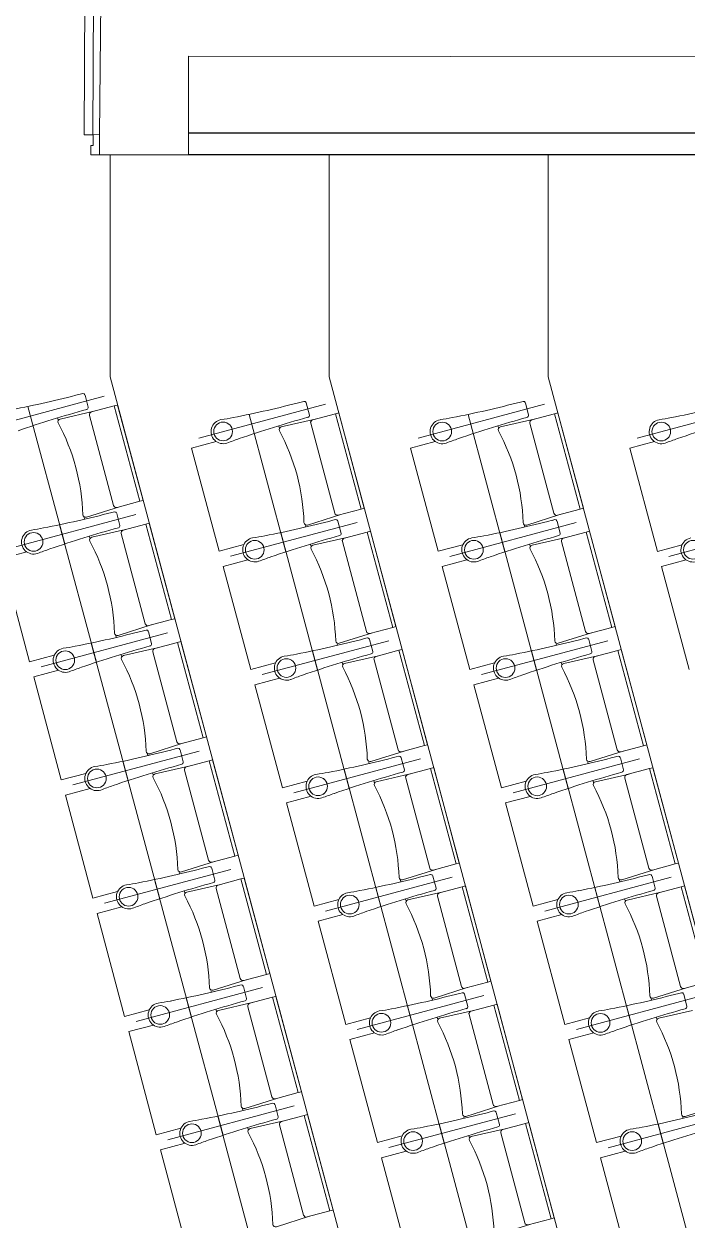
# Model space of a CAD drawing. Header units: millimetres. Extents: x 586 to 1010, y 369 to 668.
# Drawn here: x 692.27 to 695.29, y 512.1 to 517.55 of the extents above; entities that cross this region are included whole.
import ezdxf

# ---------------------------------------------------------------- set-up
doc = ezdxf.new("R2010")
doc.units = ezdxf.units.MM
doc.linetypes.add('CENTER', pattern=[2, 1.25, -0.25, 0.25, -0.25])
doc.linetypes.add('DASHED', pattern=[0.75, 0.5, -0.25])
doc.layers.add('0 new', color=7, linetype='Continuous', lineweight=0)
doc.layers.add('plan line', color=7, linetype='Continuous', lineweight=15)

msp = doc.modelspace()

# ---------------------------------------------------------------- linework, layer by layer
at = {"color": 254, "lineweight": 25}
for points in [[(671.7124, 620.7085), (706.7355, 621.773), (754.2598, 613.8303), (814.6609, 600.1481), (855.7567, 598.0104), (895.0671, 567.0647), (920.0096, 542.0176), (952.0084, 521.2476), (977.2234, 504.6526), (979.6352, 479.2339), (986.3437, 463.8549), (988.7975, 462.3853)], [(654.944, 595.4717), (670.2671, 587.3174), (714.302, 595.1648), (787.0891, 595.1648), (819.3936, 580.9441), (821.0297, 562.8505), (813.4907, 552.7881), (808.7339, 539.6711), (796.4072, 534.7059), (791.0222, 527.249), (791.0222, 507.547), (797.3007, 476.5274), (814.9752, 463.8897), (836.1481, 474.6816), (874.0221, 478.5878), (885.7286, 462.7333), (863.0042, 436.0794), (845.7887, 420.6845), (845.1044, 408.6747)], [(639.2065, 583.4381), (644.7272, 575.638), (657.7961, 553.4401), (668.4043, 543.9291), (682.5178, 548.7307), (692.9838, 555.4778), (711.9339, 556.5828), (734.3456, 532.1334), (750.593, 477.7475), (754.1369, 444.164), (776.4657, 425.4473), (782.6172, 412.2355)]]:
    msp.add_spline(points, degree=3, dxfattribs=at)
at = {"layer": '0 new', "ltscale": 50}
for p, q in [((692.6164, 517.6569), (692.6111, 517.0496)), ((692.6111, 517.0496), (692.611, 516.9569))]:
    msp.add_line(p, q, dxfattribs=at)
at = {"layer": 'plan line'}
for p, q in [((692.5411, 517.0491), (692.5446, 517.8897)), ((692.5846, 517.8896), (692.5806, 517.0497)), ((693.0163, 516.9569), (693.0163, 517.4069)), ((693.0163, 517.4069), (698.6163, 517.4002)), ((692.5818, 517.0489), (692.5411, 517.0491)), ((692.5708, 516.9998), (692.5707, 516.9569)), ((692.5808, 516.9997), (692.5708, 516.9998)), ((692.5811, 517.0489), (692.5808, 516.9997)), ((692.6111, 517.0496), (692.5811, 517.0489)), ((692.5707, 516.9569), (693.0163, 516.9569)), ((692.6584, 515.9437), (692.6586, 516.9569)), ((693.6586, 515.9435), (693.6587, 516.9568)), ((694.6587, 515.9434), (694.6589, 516.9567)), ((694.1756, 510.2784), (692.6584, 515.9437)), ((695.1827, 510.2523), (693.6586, 515.9435)), ((696.172, 510.2928), (694.6587, 515.9434)), ((692.5342, 515.868), (692.5217, 515.8649)), ((692.5445, 515.8608), (692.5591, 515.8055)), ((693.5439, 515.8321), (693.5314, 515.829)), ((693.5542, 515.8249), (693.5688, 515.7696)), ((694.544, 515.832), (694.5316, 515.8289)), ((694.5544, 515.8248), (694.5689, 515.7695)), ((692.419, 515.7566), (692.4212, 515.7485)), ((693.4288, 515.7207), (693.4309, 515.7126)), ((694.4289, 515.7206), (694.4311, 515.7124)), ((693.0306, 515.6186), (693.1432, 515.6488)), ((694.0308, 515.6185), (694.1434, 515.6487)), ((695.0309, 515.6184), (695.1435, 515.6485)), ((693.1567, 515.1479), (693.0306, 515.6186)), ((694.1568, 515.1478), (694.0308, 515.6185)), ((695.157, 515.1476), (695.0309, 515.6184)), ((692.6787, 515.3282), (692.6662, 515.3251)), ((692.6787, 515.3282), (692.6662, 515.3251)), ((692.6891, 515.321), (692.7036, 515.2657)), ((692.6891, 515.321), (692.7036, 515.2657)), ((692.5409, 515.3015), (692.5428, 515.2945)), ((693.5506, 515.2657), (693.5525, 515.2586)), ((693.6884, 515.2923), (693.676, 515.2893)), ((693.6884, 515.2923), (693.676, 515.2893)), ((693.6988, 515.2851), (693.7133, 515.2298)), ((693.6988, 515.2851), (693.7133, 515.2298)), ((694.5508, 515.2655), (694.5527, 515.2585)), ((694.6886, 515.2922), (694.6761, 515.2891)), ((694.6886, 515.2922), (694.6761, 515.2891)), ((694.6989, 515.285), (694.7135, 515.2297)), ((694.699, 515.285), (694.7135, 515.2297)), ((692.5636, 515.2168), (692.5658, 515.2087)), ((692.1654, 515.1147), (692.2781, 515.1449)), ((693.2693, 515.1781), (693.1567, 515.1479)), ((693.5733, 515.1809), (693.5755, 515.1728)), ((694.2694, 515.1779), (694.1568, 515.1478)), ((694.5735, 515.1808), (694.5757, 515.1727)), ((695.2696, 515.1778), (695.157, 515.1476)), ((692.2915, 514.644), (692.1654, 515.1147)), ((693.1752, 515.0789), (693.2878, 515.109)), ((694.1753, 515.0787), (694.2879, 515.1089)), ((695.1755, 515.0786), (695.2881, 515.1088)), ((693.3012, 514.6081), (693.1752, 515.0789)), ((694.3014, 514.608), (694.1753, 515.0787)), ((695.3015, 514.6079), (695.1755, 515.0786)), ((692.6855, 514.7618), (692.6873, 514.7547)), ((692.8233, 514.7884), (692.8108, 514.7854)), ((692.8233, 514.7884), (692.8108, 514.7854)), ((692.8336, 514.7812), (692.8482, 514.726)), ((692.8336, 514.7812), (692.8482, 514.726)), ((693.6952, 514.7259), (693.6971, 514.7188)), ((693.833, 514.7526), (693.8205, 514.7495)), ((693.833, 514.7526), (693.8205, 514.7495)), ((693.8434, 514.7453), (693.8579, 514.6901)), ((693.8434, 514.7453), (693.8579, 514.6901)), ((694.6953, 514.7257), (694.6972, 514.7187)), ((694.8332, 514.7524), (694.8207, 514.7493)), ((694.8332, 514.7524), (694.8207, 514.7493)), ((694.8435, 514.7452), (694.858, 514.6899)), ((694.8435, 514.7452), (694.858, 514.6899)), ((692.4041, 514.6742), (692.2915, 514.644)), ((692.7082, 514.677), (692.7103, 514.6689)), ((692.31, 514.575), (692.4226, 514.6051)), ((693.4138, 514.6383), (693.3012, 514.6081)), ((693.7179, 514.6411), (693.7201, 514.633)), ((694.414, 514.6382), (694.3014, 514.608)), ((694.718, 514.641), (694.7202, 514.6329)), ((692.436, 514.1042), (692.31, 514.575)), ((693.3197, 514.5391), (693.4323, 514.5692)), ((694.3199, 514.5389), (694.4325, 514.5691)), ((693.4458, 514.0684), (693.3197, 514.5391)), ((694.4459, 514.0682), (694.3199, 514.5389)), ((692.83, 514.222), (692.8319, 514.2149)), ((692.9678, 514.2487), (692.9554, 514.2456)), ((692.9678, 514.2487), (692.9554, 514.2456)), ((692.9782, 514.2414), (692.9927, 514.1862)), ((692.9782, 514.2414), (692.9927, 514.1862)), ((693.8397, 514.1861), (693.8416, 514.179)), ((693.9776, 514.2128), (693.9651, 514.2097)), ((693.9776, 514.2128), (693.9651, 514.2097)), ((693.9879, 514.2056), (694.0024, 514.1503)), ((693.9879, 514.2056), (694.0025, 514.1503)), ((694.8399, 514.186), (694.8418, 514.1789)), ((694.9777, 514.2126), (694.9652, 514.2096)), ((694.9777, 514.2126), (694.9652, 514.2096)), ((694.9881, 514.2054), (695.0026, 514.1502)), ((694.9881, 514.2054), (695.0026, 514.1502)), ((692.5487, 514.1344), (692.436, 514.1042)), ((692.8527, 514.1373), (692.8549, 514.1291)), ((692.4545, 514.0352), (692.5672, 514.0654)), ((693.5584, 514.0985), (693.4458, 514.0684)), ((693.8624, 514.1014), (693.8646, 514.0932)), ((694.5586, 514.0984), (694.4459, 514.0682)), ((694.8626, 514.1012), (694.8648, 514.0931)), ((692.5806, 513.5645), (692.4545, 514.0352)), ((693.4643, 513.9993), (693.5769, 514.0295)), ((693.5903, 513.5286), (693.4643, 513.9993)), ((694.4644, 513.9992), (694.577, 514.0293)), ((694.5905, 513.5284), (694.4644, 513.9992)), ((692.9746, 513.6822), (692.9765, 513.6752)), ((693.1124, 513.7089), (693.0999, 513.7058)), ((693.1124, 513.7089), (693.0999, 513.7058)), ((693.1227, 513.7017), (693.1373, 513.6464)), ((693.1227, 513.7017), (693.1373, 513.6464)), ((694.1221, 513.673), (694.1096, 513.6699)), ((694.1221, 513.673), (694.1096, 513.6699)), ((695.1223, 513.6729), (695.1098, 513.6698)), ((695.1223, 513.6729), (695.1098, 513.6698)), ((693.9843, 513.6463), (693.9862, 513.6393)), ((694.1325, 513.6658), (694.147, 513.6105)), ((694.1325, 513.6658), (694.147, 513.6105)), ((694.9845, 513.6462), (694.9863, 513.6391)), ((695.1326, 513.6656), (695.1472, 513.6104)), ((695.1326, 513.6656), (695.1472, 513.6104)), ((692.6932, 513.5946), (692.5806, 513.5645)), ((692.9973, 513.5975), (692.9994, 513.5893)), ((694.007, 513.5616), (694.0092, 513.5534)), ((695.0071, 513.5615), (695.0093, 513.5533)), ((692.5991, 513.4954), (692.7117, 513.5256)), ((693.703, 513.5587), (693.5903, 513.5286)), ((694.7031, 513.5586), (694.5905, 513.5284)), ((692.7252, 513.0247), (692.5991, 513.4954)), ((693.6088, 513.4595), (693.7215, 513.4897)), ((693.7349, 512.9888), (693.6088, 513.4595)), ((694.609, 513.4594), (694.7216, 513.4896)), ((694.735, 512.9887), (694.609, 513.4594)), ((693.1191, 513.1424), (693.121, 513.1354)), ((693.2569, 513.1691), (693.2445, 513.166)), ((693.2569, 513.1691), (693.2445, 513.166)), ((693.2673, 513.1619), (693.2818, 513.1066)), ((693.2673, 513.1619), (693.2818, 513.1066)), ((694.2667, 513.1332), (694.2542, 513.1301)), ((694.2667, 513.1332), (694.2542, 513.1301)), ((694.277, 513.126), (694.2916, 513.0707)), ((694.277, 513.126), (694.2916, 513.0707)), ((695.2668, 513.1331), (695.2543, 513.13)), ((695.2668, 513.1331), (695.2544, 513.13)), ((695.2772, 513.1259), (695.2917, 513.0706)), ((695.2772, 513.1259), (695.2917, 513.0706)), ((694.1289, 513.1065), (694.1307, 513.0995)), ((695.129, 513.1064), (695.1309, 513.0994)), ((692.8378, 513.0549), (692.7252, 513.0247)), ((693.1418, 513.0577), (693.144, 513.0496)), ((693.8475, 513.019), (693.7349, 512.9888)), ((694.1516, 513.0218), (694.1537, 513.0137)), ((694.8477, 513.0188), (694.735, 512.9887)), ((695.1517, 513.0217), (695.1539, 513.0135)), ((692.7437, 512.9556), (692.8563, 512.9858)), ((692.8697, 512.4849), (692.7437, 512.9556)), ((693.7534, 512.9197), (693.866, 512.9499)), ((693.8794, 512.449), (693.7534, 512.9197)), ((694.7535, 512.9196), (694.8662, 512.9498)), ((694.8796, 512.4489), (694.7535, 512.9196)), ((693.2637, 512.6027), (693.2656, 512.5956)), ((693.4015, 512.6293), (693.389, 512.6263)), ((693.4015, 512.6293), (693.389, 512.6263)), ((693.4118, 512.6221), (693.4264, 512.5668)), ((693.4119, 512.6221), (693.4264, 512.5668)), ((694.4112, 512.5934), (694.3988, 512.5904)), ((694.4112, 512.5934), (694.3988, 512.5904)), ((694.4216, 512.5862), (694.4361, 512.531)), ((694.4216, 512.5862), (694.4361, 512.531)), ((694.2734, 512.5668), (694.2753, 512.5597)), ((695.2736, 512.5666), (695.2755, 512.5596)), ((692.9823, 512.5151), (692.8697, 512.4849)), ((693.2864, 512.5179), (693.2886, 512.5098)), ((693.9921, 512.4792), (693.8794, 512.449)), ((694.2961, 512.482), (694.2983, 512.4739)), ((694.9922, 512.479), (694.8796, 512.4489)), ((692.8882, 512.4159), (693.0008, 512.446)), ((693.0143, 511.9451), (692.8882, 512.4159)), ((693.8979, 512.38), (694.0106, 512.4101)), ((694.024, 511.9092), (693.8979, 512.38)), ((694.8981, 512.3798), (695.0107, 512.41)), ((695.0242, 511.9091), (694.8981, 512.3798))]:
    msp.add_line(p, q, dxfattribs=at)
at = {"layer": 'plan line', "lineweight": 30}
for p, q in [((698.6163, 517.0561), (693.0163, 517.0569)), ((698.6163, 516.9561), (693.0163, 516.9569))]:
    msp.add_line(p, q, dxfattribs=at)
at = {"layer": 'plan line', "linetype": 'CENTER', "ltscale": 3}
for p, q in [((692.6323, 515.8553), (692.0547, 515.7006)), ((693.642, 515.8194), (693.0644, 515.6647)), ((694.6421, 515.8192), (694.0646, 515.6646)), ((695.6423, 515.8191), (695.0647, 515.6644)), ((692.7768, 515.3155), (692.1992, 515.1608)), ((692.7768, 515.3155), (692.1992, 515.1608)), ((693.7865, 515.2796), (693.209, 515.1249)), ((693.7865, 515.2796), (693.209, 515.1249)), ((694.7867, 515.2795), (694.2091, 515.1248)), ((694.7867, 515.2795), (694.2091, 515.1248)), ((695.7868, 515.2793), (695.2093, 515.1246)), ((695.7868, 515.2793), (695.2093, 515.1246)), ((692.9214, 514.7757), (692.3438, 514.621)), ((692.9214, 514.7757), (692.3438, 514.621)), ((693.9311, 514.7398), (693.3535, 514.5851)), ((693.9311, 514.7398), (693.3535, 514.5851)), ((694.9313, 514.7397), (694.3537, 514.585)), ((694.9313, 514.7397), (694.3537, 514.585)), ((693.0659, 514.2359), (692.4883, 514.0812)), ((693.0659, 514.2359), (692.4883, 514.0812)), ((694.0757, 514.2), (693.4981, 514.0454)), ((694.0757, 514.2), (693.4981, 514.0454)), ((695.0758, 514.1999), (694.4982, 514.0452)), ((695.0758, 514.1999), (694.4982, 514.0452)), ((693.2105, 513.6961), (692.6329, 513.5415)), ((693.2105, 513.6961), (692.6329, 513.5415)), ((694.2202, 513.6603), (693.6426, 513.5056)), ((694.2202, 513.6603), (693.6426, 513.5056)), ((695.2204, 513.6601), (694.6428, 513.5054)), ((695.2204, 513.6601), (694.6428, 513.5054)), ((693.355, 513.1564), (692.7775, 513.0017)), ((693.355, 513.1564), (692.7775, 513.0017)), ((694.3648, 513.1205), (693.7872, 512.9658)), ((694.3648, 513.1205), (693.7872, 512.9658)), ((695.3649, 513.1203), (694.7873, 512.9657)), ((695.3649, 513.1203), (694.7873, 512.9657)), ((693.4996, 512.6166), (692.922, 512.4619)), ((693.4996, 512.6166), (692.922, 512.4619)), ((694.5093, 512.5807), (693.9317, 512.426)), ((694.5093, 512.5807), (693.9317, 512.426)), ((695.5095, 512.5806), (694.9319, 512.4259)), ((695.5095, 512.5806), (694.9319, 512.4259))]:
    msp.add_line(p, q, dxfattribs=at)
at = {"layer": 'plan line', "linetype": 'DASHED', "ltscale": 3}
for p, q in [((692.4515, 515.1813), (692.2834, 515.8087)), ((693.4612, 515.1454), (693.2932, 515.7728)), ((694.4614, 515.1453), (694.2933, 515.7727)), ((692.596, 514.6415), (692.428, 515.269)), ((693.6058, 514.6056), (693.4377, 515.2331)), ((694.6059, 514.6055), (694.4379, 515.2329)), ((692.7406, 514.1018), (692.5726, 514.7292)), ((693.7503, 514.0659), (693.5823, 514.6933)), ((694.7505, 514.0657), (694.5824, 514.6932)), ((692.8851, 513.562), (692.7171, 514.1894)), ((693.8949, 513.5261), (693.7268, 514.1535)), ((694.895, 513.5259), (694.727, 514.1534)), ((693.0297, 513.0222), (692.8617, 513.6496)), ((694.0394, 512.9863), (693.8714, 513.6137)), ((695.0396, 512.9862), (694.8716, 513.6136)), ((693.1743, 512.4824), (693.0062, 513.1098)), ((694.184, 512.4465), (694.016, 513.074)), ((695.1841, 512.4464), (695.0161, 513.0738)), ((693.3188, 511.9426), (693.1508, 512.5701)), ((694.3285, 511.9067), (694.1605, 512.5342)), ((695.3287, 511.9066), (695.1607, 512.534))]:
    msp.add_line(p, q, dxfattribs=at)
at = {"layer": 'plan line'}
for points in [[(692.5446, 517.8897, 0.403785), (691.7412, 517.0533)], [(692.6773, 515.8114), (692.5739, 515.7837, 0.414214), (692.5649, 515.7682), (692.675, 515.3573, 0.414214), (692.6905, 515.3483), (692.7946, 515.3761), (692.6773, 515.8114)], [(692.585, 515.7867), (692.4306, 515.7514, 0.474715), (692.4219, 515.7338, -0.115865), (692.5342, 515.3145, 0.474715), (692.5505, 515.3037), (692.7016, 515.3512)], [(693.5947, 515.7508), (693.4403, 515.7155, 0.474715), (693.4316, 515.6979, -0.115865), (693.5439, 515.2787, 0.474715), (693.5602, 515.2678), (693.7113, 515.3153)], [(693.687, 515.7755), (693.5836, 515.7479, 0.414214), (693.5746, 515.7323), (693.6847, 515.3214, 0.414214), (693.7003, 515.3124), (693.8044, 515.3402), (693.687, 515.7755)], [(694.5948, 515.7507), (694.4405, 515.7154, 0.474715), (694.4318, 515.6978, -0.115865), (694.5441, 515.2785, 0.474715), (694.5604, 515.2676), (694.7115, 515.3152)], [(694.6872, 515.7754), (694.5838, 515.7477, 0.414214), (694.5748, 515.7322), (694.6849, 515.3212, 0.414214), (694.7004, 515.3122), (694.8045, 515.3401), (694.6872, 515.7754)], [(692.8218, 515.2716), (692.7185, 515.244, 0.414214), (692.7095, 515.2284), (692.8195, 514.8175, 0.414214), (692.8351, 514.8085), (692.9392, 514.8363), (692.8218, 515.2716)], [(692.7295, 515.2469), (692.5751, 515.2116, 0.474715), (692.5664, 515.1941, -0.115865), (692.6787, 514.7748, 0.474715), (692.6951, 514.7639), (692.8461, 514.8115)], [(693.7392, 515.211), (693.5849, 515.1757, 0.474715), (693.5762, 515.1582, -0.115865), (693.6885, 514.7389, 0.474715), (693.7048, 514.728), (693.8559, 514.7756)], [(693.8316, 515.2357), (693.7282, 515.2081, 0.414214), (693.7192, 515.1925), (693.8293, 514.7816, 0.414214), (693.8448, 514.7726), (693.9489, 514.8005), (693.8316, 515.2357)], [(694.7394, 515.2109), (694.585, 515.1756, 0.474715), (694.5763, 515.158, -0.115865), (694.6886, 514.7387, 0.474715), (694.7049, 514.7279), (694.856, 514.7754)], [(694.8317, 515.2356), (694.7283, 515.2079, 0.414214), (694.7194, 515.1924), (694.8294, 514.7814, 0.414214), (694.845, 514.7725), (694.9491, 514.8003), (694.8317, 515.2356)], [(692.8741, 514.7071), (692.7197, 514.6719, 0.474715), (692.711, 514.6543, -0.115865), (692.8233, 514.235, 0.474715), (692.8396, 514.2241), (692.9907, 514.2717)], [(692.9664, 514.7318), (692.863, 514.7042, 0.414214), (692.854, 514.6886), (692.9641, 514.2777, 0.414214), (692.9796, 514.2687), (693.0838, 514.2966), (692.9664, 514.7318)], [(693.8838, 514.6713), (693.7294, 514.636, 0.474715), (693.7207, 514.6184, -0.115865), (693.833, 514.1991, 0.474715), (693.8493, 514.1882), (694.0004, 514.2358)], [(693.9761, 514.696), (693.8727, 514.6683, 0.414214), (693.8638, 514.6527), (693.9738, 514.2418, 0.414214), (693.9894, 514.2328), (694.0935, 514.2607), (693.9761, 514.696)], [(694.884, 514.6711), (694.7296, 514.6358, 0.474715), (694.7209, 514.6183, -0.115865), (694.8332, 514.199, 0.474715), (694.8495, 514.1881), (695.0006, 514.2356)], [(694.9763, 514.6958), (694.8729, 514.6682, 0.414214), (694.8639, 514.6526), (694.974, 514.2417, 0.414214), (694.9895, 514.2327), (695.0936, 514.2605), (694.9763, 514.6958)], [(693.0186, 514.1674), (692.8643, 514.1321, 0.474715), (692.8556, 514.1145, -0.115865), (692.9678, 513.6952, 0.474715), (692.9842, 513.6843), (693.1353, 513.7319)], [(693.1109, 514.1921), (693.0076, 514.1644, 0.414214), (692.9986, 514.1489), (693.1086, 513.7379, 0.414214), (693.1242, 513.7289), (693.2283, 513.7568), (693.1109, 514.1921)], [(694.0284, 514.1315), (693.874, 514.0962, 0.474715), (693.8653, 514.0786, -0.115865), (693.9776, 513.6593, 0.474715), (693.9939, 513.6484), (694.145, 513.696)], [(694.1207, 514.1562), (694.0173, 514.1285, 0.414214), (694.0083, 514.113), (694.1184, 513.702, 0.414214), (694.1339, 513.693), (694.238, 513.7209), (694.1207, 514.1562)], [(695.0285, 514.1313), (694.8741, 514.0961, 0.474715), (694.8654, 514.0785, -0.115865), (694.9777, 513.6592, 0.474715), (694.9941, 513.6483), (695.1451, 513.6959)], [(695.1208, 514.156), (695.0175, 514.1284, 0.414214), (695.0085, 514.1128), (695.1185, 513.7019, 0.414214), (695.1341, 513.6929), (695.2382, 513.7208), (695.1208, 514.156)], [(693.1632, 513.6276), (693.0088, 513.5923, 0.474715), (693.0001, 513.5747, -0.115865), (693.1124, 513.1554, 0.474715), (693.1287, 513.1446), (693.2798, 513.1921)], [(693.2555, 513.6523), (693.1521, 513.6246, 0.414214), (693.1431, 513.6091), (693.2532, 513.1981, 0.414214), (693.2688, 513.1892), (693.3729, 513.217), (693.2555, 513.6523)], [(694.2652, 513.6164), (694.1619, 513.5887, 0.414214), (694.1529, 513.5732), (694.2629, 513.1622, 0.414214), (694.2785, 513.1533), (694.3826, 513.1811), (694.2652, 513.6164)], [(695.2654, 513.6163), (695.162, 513.5886, 0.414214), (695.153, 513.5731), (695.2631, 513.1621, 0.414214), (695.2786, 513.1531), (695.3827, 513.181), (695.2654, 513.6163)], [(694.1729, 513.5917), (694.0185, 513.5564, 0.474715), (694.0098, 513.5388, -0.115865), (694.1221, 513.1195, 0.474715), (694.1385, 513.1087), (694.2895, 513.1562)], [(695.1731, 513.5916), (695.0187, 513.5563, 0.474715), (695.01, 513.5387, -0.115865), (695.1223, 513.1194, 0.474715), (695.1386, 513.1085), (695.2897, 513.1561)], [(693.3077, 513.0878), (693.1534, 513.0525, 0.474715), (693.1447, 513.0349, -0.115865), (693.257, 512.6157, 0.474715), (693.2733, 512.6048), (693.4244, 512.6523)], [(693.4001, 513.1125), (693.2967, 513.0849, 0.414214), (693.2877, 513.0693), (693.3978, 512.6584, 0.414214), (693.4133, 512.6494), (693.5174, 512.6772), (693.4001, 513.1125)], [(694.4098, 513.0766), (694.3064, 513.049, 0.414214), (694.2974, 513.0334), (694.4075, 512.6225, 0.414214), (694.423, 512.6135), (694.5272, 512.6413), (694.4098, 513.0766)], [(694.3175, 513.0519), (694.1631, 513.0166, 0.474715), (694.1544, 512.999, -0.115865), (694.2667, 512.5798, 0.474715), (694.283, 512.5689), (694.4341, 512.6164)], [(695.3176, 513.0518), (695.1633, 513.0165, 0.474715), (695.1546, 512.9989, -0.115865), (695.2668, 512.5796, 0.474715), (695.2832, 512.5688), (695.4342, 512.6163)], [(693.4523, 512.548), (693.2979, 512.5127, 0.474715), (693.2892, 512.4952, -0.115865), (693.4015, 512.0759, 0.474715), (693.4178, 512.065), (693.5689, 512.1126)], [(693.5446, 512.5727), (693.4412, 512.5451, 0.414214), (693.4323, 512.5295), (693.5423, 512.1186, 0.414214), (693.5579, 512.1096), (693.662, 512.1375), (693.5446, 512.5727)], [(694.5543, 512.5368), (694.451, 512.5092, 0.414214), (694.442, 512.4936), (694.552, 512.0827, 0.414214), (694.5676, 512.0737), (694.6717, 512.1016), (694.5543, 512.5368)], [(694.462, 512.5121), (694.3077, 512.4769, 0.474715), (694.299, 512.4593, -0.115865), (694.4112, 512.04, 0.474715), (694.4276, 512.0291), (694.5787, 512.0767)]]:
    msp.add_lwpolyline(points, format="xyb", dxfattribs=at)
for points in [[(692.6927, 515.8155), (692.8094, 515.3801), (692.7946, 515.3761), (692.6773, 515.8114), (692.6927, 515.8155)], [(693.7025, 515.7796), (693.8191, 515.3442), (693.8044, 515.3402), (693.687, 515.7755), (693.7025, 515.7796)], [(694.7026, 515.7795), (694.8192, 515.344), (694.8045, 515.3401), (694.6872, 515.7754), (694.7026, 515.7795)], [(692.8373, 515.2758), (692.9539, 514.8403), (692.9392, 514.8363), (692.8218, 515.2716), (692.8373, 515.2758)], [(693.847, 515.2399), (693.9636, 514.8044), (693.9489, 514.8005), (693.8316, 515.2357), (693.847, 515.2399)], [(694.8472, 515.2397), (694.9638, 514.8043), (694.9491, 514.8003), (694.8317, 515.2356), (694.8472, 515.2397)], [(692.9818, 514.736), (693.0985, 514.3005), (693.0838, 514.2966), (692.9664, 514.7318), (692.9818, 514.736)], [(693.9916, 514.7001), (694.1082, 514.2646), (694.0935, 514.2607), (693.9761, 514.696), (693.9916, 514.7001)], [(694.9917, 514.7), (695.1084, 514.2645), (695.0936, 514.2605), (694.9763, 514.6958), (694.9917, 514.7)], [(693.1264, 514.1962), (693.243, 513.7607), (693.2283, 513.7568), (693.1109, 514.1921), (693.1264, 514.1962)], [(694.1361, 514.1603), (694.2528, 513.7248), (694.238, 513.7209), (694.1207, 514.1562), (694.1361, 514.1603)], [(695.1363, 514.1602), (695.2529, 513.7247), (695.2382, 513.7208), (695.1208, 514.156), (695.1363, 514.1602)], [(693.271, 513.6564), (693.3876, 513.221), (693.3729, 513.217), (693.2555, 513.6523), (693.271, 513.6564)], [(694.2807, 513.6205), (694.3973, 513.1851), (694.3826, 513.1811), (694.2652, 513.6164), (694.2807, 513.6205)], [(695.2808, 513.6204), (695.3975, 513.1849), (695.3827, 513.181), (695.2654, 513.6163), (695.2808, 513.6204)], [(693.4155, 513.1166), (693.5321, 512.6812), (693.5174, 512.6772), (693.4001, 513.1125), (693.4155, 513.1166)], [(694.4252, 513.0808), (694.5419, 512.6453), (694.5272, 512.6413), (694.4098, 513.0766), (694.4252, 513.0808)], [(693.5601, 512.5769), (693.6767, 512.1414), (693.662, 512.1375), (693.5446, 512.5727), (693.5601, 512.5769)], [(694.5698, 512.541), (694.6864, 512.1055), (694.6717, 512.1016), (694.5543, 512.5368), (694.5698, 512.541)]]:
    msp.add_lwpolyline(points, dxfattribs=at)
for centre in [(693.1746, 515.6946), (694.1747, 515.6944), (695.1749, 515.6943), (692.3094, 515.1907), (692.3094, 515.1907), (693.3191, 515.1548), (693.3191, 515.1548), (694.3193, 515.1546), (694.3193, 515.1546), (695.3194, 515.1545), (695.3194, 515.1545), (692.454, 514.6509), (692.454, 514.6509), (693.4637, 514.615), (693.4637, 514.615), (694.4638, 514.6149), (694.4638, 514.6149), (692.5985, 514.1111), (692.5985, 514.1111), (693.6082, 514.0752), (693.6083, 514.0752), (694.6084, 514.0751), (694.6084, 514.0751), (692.7431, 513.5713), (692.7431, 513.5713), (693.7528, 513.5354), (693.7528, 513.5354), (694.753, 513.5353), (694.753, 513.5353), (692.8876, 513.0316), (692.8876, 513.0316), (693.8974, 512.9957), (693.8974, 512.9957), (694.8975, 512.9955), (694.8975, 512.9955), (693.0322, 512.4918), (693.0322, 512.4918), (694.0419, 512.4559), (694.0419, 512.4559), (695.0421, 512.4558), (695.0421, 512.4558)]:
    msp.add_circle(centre, 0.0427, dxfattribs=at)
for centre, radius, start, end in [((691.256, 520.6986), 4.9966, 281.0182, 284.6738), ((692.5352, 515.8587), 0.00935, 23.4308, 96.5541), ((692.5494, 515.8045), 0.00967, 284.3681, 5.8186), ((692.2657, 520.6627), 4.9966, 281.0182, 284.6738), ((693.545, 515.8228), 0.00935, 23.4308, 96.5541), ((693.2658, 520.6625), 4.9966, 281.0182, 284.6738), ((694.5451, 515.8227), 0.00935, 23.4308, 96.5541), ((694.266, 520.6624), 4.9966, 281.0182, 284.6738), ((693.9717, 510.6591), 5.3287, 105.4519, 108.9755), ((693.1748, 515.6943), 0.0554, 100.4444, 288.4868), ((693.0271, 516.7339), 0.9947, 277.9572, 281.22), ((694.9814, 510.6232), 5.3287, 105.4519, 108.9755), ((693.5592, 515.7686), 0.00967, 284.3681, 5.8186), ((694.175, 515.6941), 0.0554, 100.4444, 288.4868), ((694.0273, 516.7338), 0.9947, 277.9572, 281.22), ((695.9815, 510.6231), 5.3287, 105.4519, 108.9755), ((694.5593, 515.7685), 0.00967, 284.3681, 5.8186), ((695.1751, 515.694), 0.0554, 100.4444, 288.4868), ((695.0274, 516.7336), 0.9947, 277.9572, 281.22), ((696.9817, 510.6229), 5.3287, 105.4519, 108.9755), ((694.5797, 511.9377), 3.9554, 109.6649, 110.533), ((695.5799, 511.9375), 3.9554, 109.6649, 110.533), ((696.58, 511.9374), 3.9554, 109.6649, 110.533), ((691.4005, 520.1588), 4.9966, 281.0182, 284.6738), ((691.4005, 520.1588), 4.9966, 281.0182, 284.6738), ((692.6798, 515.3189), 0.00935, 23.4308, 96.5541), ((692.6798, 515.3189), 0.00935, 23.4308, 96.5541), ((692.1619, 516.23), 0.9947, 277.9572, 281.22), ((692.1619, 516.23), 0.9947, 277.9572, 281.22), ((694.1162, 510.1193), 5.3287, 105.4519, 108.9755), ((694.1162, 510.1193), 5.3287, 105.4519, 108.9755), ((692.694, 515.2648), 0.00967, 284.3681, 5.8186), ((692.694, 515.2648), 0.00967, 284.3681, 5.8186), ((692.4103, 520.1229), 4.9966, 281.0182, 284.6738), ((692.4103, 520.1229), 4.9966, 281.0182, 284.6738), ((693.6895, 515.283), 0.00935, 23.4308, 96.5541), ((693.6895, 515.283), 0.00935, 23.4308, 96.5541), ((693.4104, 520.1228), 4.9966, 281.0182, 284.6738), ((693.4104, 520.1228), 4.9966, 281.0182, 284.6738), ((694.6897, 515.2829), 0.00935, 23.4308, 96.5541), ((694.6897, 515.2829), 0.00935, 23.4308, 96.5541), ((692.3097, 515.1904), 0.0554, 100.4444, 288.4868), ((692.3097, 515.1904), 0.0554, 100.4444, 288.4868), ((693.3194, 515.1545), 0.0554, 100.4444, 288.4868), ((693.3194, 515.1545), 0.0554, 100.4444, 288.4868), ((693.1717, 516.1941), 0.9947, 277.9572, 281.22), ((693.1717, 516.1941), 0.9947, 277.9572, 281.22), ((695.1259, 510.0834), 5.3287, 105.4519, 108.9755), ((695.1259, 510.0834), 5.3287, 105.4519, 108.9755), ((693.7037, 515.2289), 0.00967, 284.3681, 5.8186), ((693.7037, 515.2289), 0.00967, 284.3681, 5.8186), ((694.3196, 515.1544), 0.0554, 100.4444, 288.4868), ((694.3196, 515.1544), 0.0554, 100.4444, 288.4868), ((694.1718, 516.194), 0.9947, 277.9572, 281.22), ((694.1718, 516.194), 0.9947, 277.9572, 281.22), ((696.1261, 510.0833), 5.3287, 105.4519, 108.9755), ((696.1261, 510.0833), 5.3287, 105.4519, 108.9755), ((694.7039, 515.2287), 0.00967, 284.3681, 5.8186), ((694.7039, 515.2287), 0.00967, 284.3681, 5.8186), ((695.3197, 515.1542), 0.0554, 100.4444, 288.4868), ((695.3197, 515.1542), 0.0554, 100.4444, 288.4868), ((693.7146, 511.4338), 3.9554, 109.6649, 110.533), ((693.7146, 511.4338), 3.9554, 109.6649, 110.533), ((694.7243, 511.3979), 3.9554, 109.6649, 110.533), ((694.7243, 511.3979), 3.9554, 109.6649, 110.533), ((695.7244, 511.3978), 3.9554, 109.6649, 110.533), ((695.7244, 511.3978), 3.9554, 109.6649, 110.533), ((691.5451, 519.619), 4.9966, 281.0182, 284.6738), ((691.5451, 519.619), 4.9966, 281.0182, 284.6738), ((692.8243, 514.7792), 0.00935, 23.4308, 96.5541), ((692.8243, 514.7792), 0.00935, 23.4308, 96.5541), ((692.3065, 515.6902), 0.9947, 277.9572, 281.22), ((692.3065, 515.6902), 0.9947, 277.9572, 281.22), ((694.2608, 509.5795), 5.3287, 105.4519, 108.9755), ((694.2608, 509.5795), 5.3287, 105.4519, 108.9755), ((692.8385, 514.725), 0.00967, 284.3681, 5.8186), ((692.8385, 514.725), 0.00967, 284.3681, 5.8186), ((692.5548, 519.5831), 4.9966, 281.0182, 284.6738), ((692.5548, 519.5831), 4.9966, 281.0182, 284.6738), ((693.8341, 514.7433), 0.00935, 23.4308, 96.5541), ((693.8341, 514.7433), 0.00935, 23.4308, 96.5541), ((693.555, 519.583), 4.9966, 281.0182, 284.6738), ((693.555, 519.583), 4.9966, 281.0182, 284.6738), ((694.8342, 514.7431), 0.00935, 23.4308, 96.5541), ((694.8342, 514.7431), 0.00935, 23.4308, 96.5541), ((692.4542, 514.6506), 0.0554, 100.4444, 288.4868), ((692.4542, 514.6506), 0.0554, 100.4444, 288.4868), ((693.464, 514.6147), 0.0554, 100.4444, 288.4868), ((693.464, 514.6147), 0.0554, 100.4444, 288.4868), ((693.3162, 515.6543), 0.9947, 277.9572, 281.22), ((693.3162, 515.6543), 0.9947, 277.9572, 281.22), ((695.2705, 509.5437), 5.3287, 105.4519, 108.9755), ((695.2705, 509.5437), 5.3287, 105.4519, 108.9755), ((693.8483, 514.6891), 0.00967, 284.3681, 5.8186), ((693.8483, 514.6891), 0.00967, 284.3681, 5.8186), ((694.4641, 514.6146), 0.0554, 100.4444, 288.4868), ((694.4641, 514.6146), 0.0554, 100.4444, 288.4868), ((694.3164, 515.6542), 0.9947, 277.9572, 281.22), ((694.3164, 515.6542), 0.9947, 277.9572, 281.22), ((696.2706, 509.5435), 5.3287, 105.4519, 108.9755), ((696.2706, 509.5435), 5.3287, 105.4519, 108.9755), ((694.8484, 514.689), 0.00967, 284.3681, 5.8186), ((694.8484, 514.689), 0.00967, 284.3681, 5.8186), ((693.8591, 510.894), 3.9554, 109.6649, 110.533), ((693.8591, 510.894), 3.9554, 109.6649, 110.533), ((694.8688, 510.8581), 3.9554, 109.6649, 110.533), ((694.8688, 510.8581), 3.9554, 109.6649, 110.533), ((695.869, 510.858), 3.9554, 109.6649, 110.533), ((695.869, 510.858), 3.9554, 109.6649, 110.533), ((691.6896, 519.0792), 4.9966, 281.0182, 284.6738), ((691.6896, 519.0792), 4.9966, 281.0182, 284.6738), ((692.9689, 514.2394), 0.00935, 23.4308, 96.5541), ((692.9689, 514.2394), 0.00935, 23.4308, 96.5541), ((692.5988, 514.1108), 0.0554, 100.4444, 288.4868), ((692.5988, 514.1108), 0.0554, 100.4444, 288.4868), ((692.451, 515.1505), 0.9947, 277.9572, 281.22), ((692.451, 515.1505), 0.9947, 277.9572, 281.22), ((694.4053, 509.0398), 5.3287, 105.4519, 108.9755), ((694.4053, 509.0398), 5.3287, 105.4519, 108.9755), ((692.9831, 514.1852), 0.00967, 284.3681, 5.8186), ((692.9831, 514.1852), 0.00967, 284.3681, 5.8186), ((692.6994, 519.0433), 4.9966, 281.0182, 284.6738), ((692.6994, 519.0433), 4.9966, 281.0182, 284.6738), ((693.9786, 514.2035), 0.00935, 23.4308, 96.5541), ((693.9786, 514.2035), 0.00935, 23.4308, 96.5541), ((693.6995, 519.0432), 4.9966, 281.0182, 284.6738), ((693.6995, 519.0432), 4.9966, 281.0182, 284.6738), ((694.9788, 514.2034), 0.00935, 23.4308, 96.5541), ((694.9788, 514.2034), 0.00935, 23.4308, 96.5541), ((693.6085, 514.0749), 0.0554, 100.4444, 288.4868), ((693.6085, 514.0749), 0.0554, 100.4444, 288.4868), ((693.4608, 515.1146), 0.9947, 277.9572, 281.22), ((693.4608, 515.1146), 0.9947, 277.9572, 281.22), ((695.4151, 509.0039), 5.3287, 105.4519, 108.9755), ((695.4151, 509.0039), 5.3287, 105.4519, 108.9755), ((693.9928, 514.1493), 0.00967, 284.3681, 5.8186), ((693.9928, 514.1493), 0.00967, 284.3681, 5.8186), ((694.6087, 514.0748), 0.0554, 100.4444, 288.4868), ((694.6087, 514.0748), 0.0554, 100.4444, 288.4868), ((694.4609, 515.1144), 0.9947, 277.9572, 281.22), ((694.4609, 515.1144), 0.9947, 277.9572, 281.22), ((696.4152, 509.0037), 5.3287, 105.4519, 108.9755), ((696.4152, 509.0037), 5.3287, 105.4519, 108.9755), ((694.993, 514.1492), 0.00967, 284.3681, 5.8186), ((694.993, 514.1492), 0.00967, 284.3681, 5.8186), ((694.0037, 510.3542), 3.9554, 109.6649, 110.533), ((694.0037, 510.3542), 3.9554, 109.6649, 110.533), ((695.0134, 510.3183), 3.9554, 109.6649, 110.533), ((695.0134, 510.3183), 3.9554, 109.6649, 110.533), ((696.0136, 510.3182), 3.9554, 109.6649, 110.533), ((696.0136, 510.3182), 3.9554, 109.6649, 110.533), ((691.8342, 518.5395), 4.9966, 281.0182, 284.6738), ((691.8342, 518.5395), 4.9966, 281.0182, 284.6738), ((693.1135, 513.6996), 0.00935, 23.4308, 96.5541), ((693.1135, 513.6996), 0.00935, 23.4308, 96.5541), ((692.8439, 518.5036), 4.9966, 281.0182, 284.6738), ((692.8439, 518.5036), 4.9966, 281.0182, 284.6738), ((694.1232, 513.6637), 0.00935, 23.4308, 96.5541), ((694.1232, 513.6637), 0.00935, 23.4308, 96.5541), ((693.8441, 518.5034), 4.9966, 281.0182, 284.6738), ((693.8441, 518.5034), 4.9966, 281.0182, 284.6738), ((695.1233, 513.6636), 0.00935, 23.4308, 96.5541), ((695.1233, 513.6636), 0.00935, 23.4308, 96.5541), ((692.7433, 513.571), 0.0554, 100.4444, 288.4868), ((692.7433, 513.571), 0.0554, 100.4444, 288.4868), ((692.5956, 514.6107), 0.9947, 277.9572, 281.22), ((692.5956, 514.6107), 0.9947, 277.9572, 281.22), ((694.5499, 508.5), 5.3287, 105.4519, 108.9755), ((694.5499, 508.5), 5.3287, 105.4519, 108.9755), ((693.1277, 513.6454), 0.00967, 284.3681, 5.8186), ((693.1277, 513.6454), 0.00967, 284.3681, 5.8186), ((693.7531, 513.5352), 0.0554, 100.4444, 288.4868), ((693.7531, 513.5352), 0.0554, 100.4444, 288.4868), ((693.6053, 514.5748), 0.9947, 277.9572, 281.22), ((693.6053, 514.5748), 0.9947, 277.9572, 281.22), ((695.5596, 508.4641), 5.3287, 105.4519, 108.9755), ((695.5596, 508.4641), 5.3287, 105.4519, 108.9755), ((694.1374, 513.6095), 0.00967, 284.3681, 5.8186), ((694.1374, 513.6095), 0.00967, 284.3681, 5.8186), ((694.7532, 513.535), 0.0554, 100.4444, 288.4868), ((694.7532, 513.535), 0.0554, 100.4444, 288.4868), ((694.6055, 514.5747), 0.9947, 277.9572, 281.22), ((694.6055, 514.5747), 0.9947, 277.9572, 281.22), ((696.5598, 508.464), 5.3287, 105.4519, 108.9755), ((696.5598, 508.464), 5.3287, 105.4519, 108.9755), ((695.1375, 513.6094), 0.00967, 284.3681, 5.8186), ((695.1375, 513.6094), 0.00967, 284.3681, 5.8186), ((694.1482, 509.8144), 3.9554, 109.6649, 110.533), ((694.1482, 509.8144), 3.9554, 109.6649, 110.533), ((695.158, 509.7786), 3.9554, 109.6649, 110.533), ((695.158, 509.7786), 3.9554, 109.6649, 110.533), ((696.1581, 509.7784), 3.9554, 109.6649, 110.533), ((696.1581, 509.7784), 3.9554, 109.6649, 110.533), ((691.9787, 517.9997), 4.9966, 281.0182, 284.6738), ((691.9788, 517.9997), 4.9966, 281.0182, 284.6738), ((693.258, 513.1598), 0.00935, 23.4308, 96.5541), ((693.258, 513.1598), 0.00935, 23.4308, 96.5541), ((692.9885, 517.9638), 4.9966, 281.0182, 284.6738), ((692.9885, 517.9638), 4.9966, 281.0182, 284.6738), ((694.2677, 513.1239), 0.00935, 23.4308, 96.5541), ((694.2677, 513.1239), 0.00935, 23.4308, 96.5541), ((693.9886, 517.9636), 4.9966, 281.0182, 284.6738), ((693.9886, 517.9636), 4.9966, 281.0182, 284.6738), ((695.2679, 513.1238), 0.00935, 23.4308, 96.5541), ((695.2679, 513.1238), 0.00935, 23.4308, 96.5541), ((692.8879, 513.0313), 0.0554, 100.4444, 288.4868), ((692.8879, 513.0313), 0.0554, 100.4444, 288.4868), ((692.7401, 514.0709), 0.9947, 277.9572, 281.22), ((692.7402, 514.0709), 0.9947, 277.9572, 281.22), ((694.6944, 507.9602), 5.3287, 105.4519, 108.9755), ((694.6944, 507.9602), 5.3287, 105.4519, 108.9755), ((693.2722, 513.1056), 0.00967, 284.3681, 5.8186), ((693.2722, 513.1056), 0.00967, 284.3681, 5.8186), ((694.2819, 513.0697), 0.00967, 284.3681, 5.8186), ((694.2819, 513.0697), 0.00967, 284.3681, 5.8186), ((695.2821, 513.0696), 0.00967, 284.3681, 5.8186), ((695.2821, 513.0696), 0.00967, 284.3681, 5.8186), ((693.8976, 512.9954), 0.0554, 100.4444, 288.4868), ((693.8976, 512.9954), 0.0554, 100.4444, 288.4868), ((693.7499, 514.035), 0.9947, 277.9572, 281.22), ((693.7499, 514.035), 0.9947, 277.9572, 281.22), ((695.7042, 507.9243), 5.3287, 105.4519, 108.9755), ((695.7042, 507.9243), 5.3287, 105.4519, 108.9755), ((694.8978, 512.9952), 0.0554, 100.4444, 288.4868), ((694.8978, 512.9952), 0.0554, 100.4444, 288.4868), ((694.75, 514.0349), 0.9947, 277.9572, 281.22), ((694.75, 514.0349), 0.9947, 277.9572, 281.22), ((696.7043, 507.9242), 5.3287, 105.4519, 108.9755), ((696.7043, 507.9242), 5.3287, 105.4519, 108.9755), ((694.2928, 509.2747), 3.9554, 109.6649, 110.533), ((694.2928, 509.2747), 3.9554, 109.6649, 110.533), ((695.3025, 509.2388), 3.9554, 109.6649, 110.533), ((695.3025, 509.2388), 3.9554, 109.6649, 110.533), ((696.3027, 509.2386), 3.9554, 109.6649, 110.533), ((696.3027, 509.2386), 3.9554, 109.6649, 110.533), ((692.1233, 517.4599), 4.9966, 281.0182, 284.6738), ((692.1233, 517.4599), 4.9966, 281.0182, 284.6738), ((693.4026, 512.62), 0.00935, 23.4308, 96.5541), ((693.4026, 512.62), 0.00935, 23.4308, 96.5541), ((693.133, 517.424), 4.9966, 281.0182, 284.6738), ((693.133, 517.424), 4.9966, 281.0182, 284.6738), ((694.4123, 512.5842), 0.00935, 23.4308, 96.5541), ((694.4123, 512.5842), 0.00935, 23.4308, 96.5541), ((694.1332, 517.4239), 4.9966, 281.0182, 284.6738), ((694.1332, 517.4239), 4.9966, 281.0182, 284.6738), ((693.0325, 512.4915), 0.0554, 100.4444, 288.4868), ((693.0325, 512.4915), 0.0554, 100.4444, 288.4868), ((692.8847, 513.5311), 0.9947, 277.9572, 281.22), ((692.8847, 513.5311), 0.9947, 277.9572, 281.22), ((694.839, 507.4204), 5.3287, 105.4519, 108.9755), ((694.839, 507.4204), 5.3287, 105.4519, 108.9755), ((693.4168, 512.5659), 0.00967, 284.3681, 5.8186), ((693.4168, 512.5659), 0.00967, 284.3681, 5.8186), ((694.4265, 512.53), 0.00967, 284.3681, 5.8186), ((694.4265, 512.53), 0.00967, 284.3681, 5.8186), ((694.0422, 512.4556), 0.0554, 100.4444, 288.4868), ((694.0422, 512.4556), 0.0554, 100.4444, 288.4868), ((693.8944, 513.4952), 0.9947, 277.9572, 281.22), ((693.8944, 513.4952), 0.9947, 277.9572, 281.22), ((695.8487, 507.3845), 5.3287, 105.4519, 108.9755), ((695.8487, 507.3845), 5.3287, 105.4519, 108.9755), ((695.0423, 512.4555), 0.0554, 100.4444, 288.4868), ((695.0423, 512.4555), 0.0554, 100.4444, 288.4868), ((694.8946, 513.4951), 0.9947, 277.9572, 281.22), ((694.8946, 513.4951), 0.9947, 277.9572, 281.22), ((696.8489, 507.3844), 5.3287, 105.4519, 108.9755), ((696.8489, 507.3844), 5.3287, 105.4519, 108.9755), ((694.4373, 508.7349), 3.9554, 109.6649, 110.533), ((694.4373, 508.7349), 3.9554, 109.6649, 110.533), ((695.4471, 508.699), 3.9554, 109.6649, 110.533), ((695.4471, 508.699), 3.9554, 109.6649, 110.533), ((696.4472, 508.6989), 3.9554, 109.6649, 110.533), ((696.4472, 508.6989), 3.9554, 109.6649, 110.533)]:
    msp.add_arc(centre, radius, start, end, dxfattribs=at)

doc.saveas('drawing.dxf')
